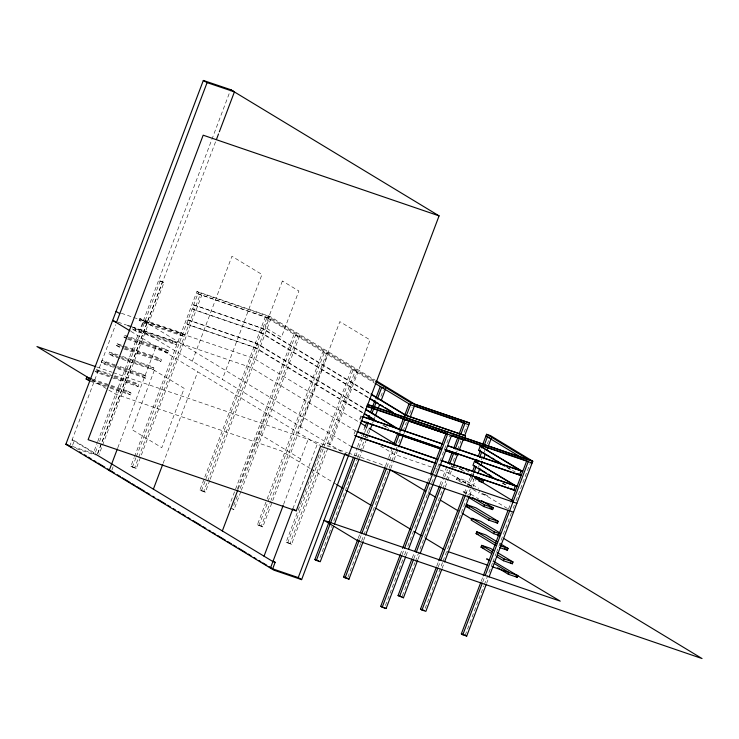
<?xml version="1.0" encoding="UTF-8"?>
<svg xmlns="http://www.w3.org/2000/svg" width="739" height="739" viewBox="0 0 739 739"><rect width="100%" height="100%" fill="white"/><g stroke="black" fill="none" stroke-linecap="round" stroke-linejoin="round"><path stroke-width="0.55" stroke-dasharray="3.69 2.77" d="M114.794 375.745L135.219 382.682L138.821 384.807L138.147 386.58L97.299 372.715L97.973 370.941L95.266 369.343M113.464 367.255L104.864 364.336L101.271 362.212L101.936 360.438L116.984 365.546M69.632 446.393L115.635 324.67M72.561 445.294L74.325 440.638L72.099 439.881L94.306 453.376M104.864 364.336L105.538 362.563L101.936 360.438M122.406 356.438L150.359 365.925L153.961 368.05L153.287 369.833L112.439 355.958L108.836 353.842L109.511 352.06L118.111 354.979M112.439 355.958L113.113 354.184L109.511 352.06M117.076 343.681L120.679 345.806L120.004 347.589L116.402 345.464L117.076 343.681L157.924 357.556L161.527 359.671L160.853 361.454L122.157 348.318M126.674 338.674L123.976 337.086L124.651 335.303L127.875 336.402M135.145 330.832L135.819 329.058L132.216 326.934L173.065 340.799L176.667 342.924L175.993 344.697L135.145 330.832L131.542 328.707L172.39 342.573L175.993 344.697M139.117 320.329L139.782 318.555L180.63 332.421L184.233 334.545L183.558 336.319L142.71 322.453L139.117 320.329L179.965 334.204L183.558 336.319M96.033 455.085L93.216 453.45L97.289 442.661M97.687 441.626L230.67 89.678M95.507 452.194L97.945 445.746M99.571 441.451L160.095 281.263L158.617 280.367L162.506 281.698L163.993 282.594L98.989 454.605M97.511 453.709L162.506 281.698M97.788 453.469L215.668 141.509M127.644 391.06L131.246 393.185L130.581 394.959L126.979 392.834L127.644 391.06L110.453 385.222M138.147 386.58L134.544 384.465L135.219 382.682M142.784 374.303L146.387 376.428L145.712 378.211L142.11 376.086L142.784 374.303L118.064 365.916M117.787 447.797L156.031 346.582M153.287 369.833L149.684 367.708L150.359 365.925M111.801 470.3L113.206 466.568M160.853 361.454L157.25 359.33L157.924 357.556M165.49 349.178L169.092 351.302L168.427 353.076L164.825 350.951L165.49 349.178L128.946 336.762M172.39 342.573L173.065 340.799M179.965 334.204L180.63 332.421M136.244 468.554L134.766 467.658L200.167 294.584L201.645 295.48L136.244 468.554L130.877 466.327L134.119 457.727M134.526 456.656L196.943 291.471L269.901 316.421L375.19 380.169M132.355 467.224L136.013 457.552M136.419 456.48L198.431 292.367L196.943 291.471M188.676 320.246L257.735 343.866L256.165 348.014L187.106 324.403L188.676 320.246L188.039 319.867L257.098 343.487L364.355 408.427M194.357 305.207L263.417 328.827L261.855 332.975L192.787 309.355L194.357 305.207L193.72 304.828L262.788 328.439L370.036 393.379M192.288 361.214L231.935 256.294L261.976 274.483L222.328 379.403M163.134 463.344L197.71 371.819M209.774 480.35L205.313 492.174L201.414 490.844L199.936 489.948L204.407 478.124M204.814 477.052L265.338 316.865L374.073 382.7M201.414 490.844L267.49 315.987L269.901 316.421L207.483 481.606M205.313 492.174L203.825 491.278L207.077 482.678M210.181 479.278L270.714 319.091L196.278 293.244L269.227 318.195L374.516 381.943M228.665 507.342L294.076 334.268L297.965 335.598L239.87 489.329M237.459 488.895L295.554 335.164L299.443 336.494L241.357 490.225M238.263 488.821L266.687 413.581M233.783 505.448L237.838 494.705M230.152 508.238L234.041 509.577L240.951 491.296M258.881 525.641L324.282 352.558L328.181 353.889L262.77 526.972L257.403 524.745L266.742 500.017M267.148 498.945L322.804 351.662L326.693 352.993L271.047 500.275M262.77 526.972L261.292 526.076L270.64 501.347M300.191 426.542L339.838 321.631L370.091 339.949L330.453 444.86M283.61 504.331L308.375 438.818M292.847 508.811L317.262 444.194L320.467 445.294M327.663 448.684L291.508 544.366L286.132 542.14L307.258 486.234M307.664 485.163L317.41 459.362M317.816 458.282L351.533 369.057L355.431 370.387L326.989 445.645M287.619 543.036L353.02 369.953L356.909 371.283L328.07 447.612M291.508 544.366L290.03 543.47L325.363 449.94M354.018 434.107L355.191 430.994L355.828 431.373L355.043 433.451M353.861 456.332L357.113 447.732M357.519 446.652L361.177 436.98M361.583 435.908L364.835 427.308M355.755 456.157L358.6 448.628M359.006 447.557L362.655 437.876M363.061 436.804L364.281 433.581M364.687 432.5L366.313 428.204M319.978 557.64L331.756 526.464M333.788 521.087L357.353 458.734M357.759 457.663L365.066 438.31M365.472 437.239L366.692 434.015M367.098 432.934L368.724 428.638M380.908 396.381L383.347 389.933M359.237 458.559L362.489 449.959M362.895 448.887L366.553 439.206M366.96 438.135L368.17 434.911M368.576 433.83L369.796 430.606M372.641 423.087L373.86 419.854M374.267 418.782L375.079 416.63M358.221 538.232L359.847 533.928M385.444 466.198L388.289 458.679M388.696 457.598L392.344 447.926M398.949 432.352L399.734 430.283M359.708 539.128L361.334 534.824M386.922 467.103L388.954 461.727M389.361 460.646L393.019 450.975M399.984 432.546L400.769 430.467M347.893 577.187L391.365 462.161M391.772 461.081L397.046 447.104M398.672 442.809L400.704 437.433M403.143 430.985L406.395 422.385M409.646 413.785L412.085 407.328M363.597 540.458L365.223 536.154M390.811 468.434L393.656 460.905M394.063 459.834L398.533 448M403.817 434.024L404.621 431.881M400.242 554.703L402.672 548.246M427.863 481.597L430.301 475.149M402.127 554.518L404.159 549.142M385.444 605.481L402.912 559.257M404.538 554.952L406.164 550.657M407.78 546.352L428.5 491.527M428.906 490.456L431.345 483.999M431.752 482.927L435.003 474.327M435.41 473.256L449.626 435.622M406.016 555.848L408.048 550.472M412.288 557.936L414.32 552.56M439.917 484.83L442.753 477.302M443.16 476.23L446.818 466.558M413.775 558.832L415.798 553.456M441.395 485.726L444.241 478.207M444.647 477.126L447.492 469.607M402.367 595.819L414.967 562.49M415.373 561.418L445.839 480.784M446.245 479.713L449.894 470.032M450.3 468.96L451.52 465.736M453.146 461.432L455.584 454.984M455.991 453.912L457.21 450.688M457.617 449.608L460.868 441.007M464.12 432.407L466.549 425.96M418.071 559.09L419.697 554.786M445.284 487.056L447.317 481.68M447.723 480.609L453.007 466.632M462.235 482.983L456.388 479.435L457.062 477.662L465.958 480.701L478.632 488.377M471.131 486.022L465.284 482.475L465.958 480.701M436.749 566.139L438.375 561.834M464.369 493.033L466.401 487.657M466.808 486.585L470.059 477.985M438.227 567.035L440.259 561.658M465.856 493.929L471.537 478.881M473.163 474.577L473.976 472.433M425.202 608.317L442.67 562.093M443.077 561.021L460.951 513.716M461.358 512.644L466.642 498.668M467.048 497.587L470.29 488.987M470.697 487.916L473.948 479.315M478.419 467.491L479.232 465.339M481.265 459.963L483.297 454.587M483.703 453.515L484.923 450.291M487.352 443.834L488.571 440.61M442.125 568.365L444.148 562.989M469.745 495.259L472.591 487.74M472.997 486.659L475.436 480.211M470.207 496.017L470.882 494.243L461.986 491.195L468.812 495.333M484.784 494.289L487.712 496.054L478.817 493.015L479.491 491.241M481.237 581.187L482.863 576.882M508.46 509.162L510.898 502.705M482.724 582.083L484.35 577.787M465.228 635.198L483.916 585.741M484.322 584.669L492.442 563.164M492.848 562.093L496.1 553.493M496.506 552.412L511.536 512.635M513.162 508.34L514.381 505.116M516.007 500.811L530.223 463.187M486.613 583.413L488.645 578.037M266.816 317.761L269.227 318.195M72.431 446.439L93.216 453.45M76.191 448.61L93.696 454.522M139.782 318.555L143.384 320.68L184.233 334.545M135.819 329.058L176.667 342.924M128.244 337.427L169.092 351.302M123.976 337.086L127.2 338.176M128.272 338.545L164.825 350.951M127.579 339.21L168.427 353.076M120.679 345.806L123.903 346.905M124.974 347.265L161.527 359.671M116.402 345.464L123.93 348.014M125.002 348.383L157.25 359.33M113.113 354.184L153.961 368.05M108.836 353.842L119.589 357.491M120.66 357.852L149.684 367.708M105.538 362.563L116.291 366.211M117.362 366.572L146.387 376.428M101.271 362.212L116.319 367.329M117.39 367.689L142.11 376.086M117.769 368.715L145.712 378.211M96.523 369.546L110.49 374.285M97.973 370.941L113.021 376.049M114.092 376.41L138.821 384.807M94.777 370.96L109.825 376.068M114.12 377.527L134.544 384.465M92.172 379.015L109.372 384.853M92.551 380.04L131.246 393.185M91.507 380.797L126.979 392.834M89.733 381.093L105.853 386.571M110.157 388.03L130.581 394.959M198.431 292.367L267.49 315.987L374.747 380.927M160.095 281.263L163.993 282.594M351.792 446.864L143.384 320.68L253.994 358.507L359.283 422.255M121.39 313.271L143.837 320.948L140.475 329.843L131.921 326.915M118.028 322.167L126.581 325.086M453.441 466.568L460.36 468.932M431.345 467.048L394.303 454.374L380.53 446.042M435.705 468.535L438.966 469.653M440.056 470.022L448.776 473.006L468.397 484.886M456.388 479.435L465.284 482.475M96.864 367.043L112.106 372.253M113.196 372.622L347.395 452.721M348.485 453.09L381.158 464.268L385.111 466.66M130.877 466.327L134.766 467.658M199.936 489.948L203.825 491.278M257.403 524.745L261.292 526.076M286.132 542.14L290.03 543.47M143.384 320.68L147.144 322.851M124.651 335.303L127.348 336.901M95.497 371.652L97.299 372.715M507.527 467.371L515.305 472.082M506.825 467.39L512.663 470.919M261.116 327.876L370.341 394.007M368.475 397.536L261.218 332.596L192.149 308.976L192.787 309.355M259.546 332.023L368.77 398.155M502.816 483.001L508.644 486.53M502.114 483.02L506.982 485.957M465.903 470.106L473.708 474.835M255.435 342.914L363.671 408.445M461.33 469.524L464.258 471.297M458.965 468.249L463.907 471.242M451.464 465.893L455.363 468.258M471.944 478.29L473.893 479.472M362.794 412.574L255.537 347.635L186.468 324.015L187.106 324.403M384.437 425.682L389.361 428.657M253.865 347.062L363.089 413.193M382.765 425.11L388.677 428.685M457.062 477.662L472.664 487.103M482.133 493.199L508.617 509.236M472.969 489.477L478.817 493.015M470.882 494.243L478.678 498.964M355.93 431.142L250.641 367.394L140.031 329.566L343.496 452.758M363.8 435.908L368.715 438.892M131.043 331.451L318.952 445.22M259.075 433.738L300.755 458.965M310.177 468.489L280.7 450.633L115.617 394.173L108.725 390.007M311.165 469.08L332.781 482.17M333.769 482.77L336.716 484.553M92.015 379.892L107.746 389.416M232.563 508.672L234.041 509.577M74.325 440.638L94.601 452.97M154.34 370.322L131.939 429.599L161.776 447.658L184.177 388.381L154.34 370.322M282.39 281.014L264.913 327.248L281.42 337.243L298.889 291.009L282.39 281.014M360.872 415.955L359.311 420.103L359.939 420.482L361.51 416.334L360.872 415.955"/><path stroke-width="1.11" d="M89.733 381.093L86.13 378.968L86.805 377.195L91.1 378.654M203.327 80.449L65.873 444.222L273.827 570.129L301.623 579.635L439.077 215.862L230.67 89.678L203.327 80.449L207.086 82.629L234.429 91.858L219.344 131.801M207.086 82.629L116.448 322.509L112.688 320.338L130.073 330.869M216.49 139.357L218.522 133.953M117.381 448.869L109.224 470.466L110.702 470.974M153.37 489.181L162.728 464.415M222.337 530.944L237.847 489.902M264.026 556.181L283.203 505.411M292.847 508.811L270.446 568.079L298.242 577.584L301.623 579.635M273.162 561.132L275.139 562.324L272.673 568.845L268.747 566.462M439.077 215.862L203.179 135.191L88.126 439.687L296.228 510.852L320.643 446.245L513.522 512.21M298.242 577.584L345.048 453.7M333.649 526.288L320.236 561.76L316.347 560.43L314.869 559.534L353.454 457.404M364.835 427.308L366.867 421.932M368.087 418.708L369.306 415.475M370.516 412.251L374.987 400.427M375.8 398.275L380.271 386.451M316.347 560.43L354.942 458.3M366.313 428.204L368.345 422.828M369.565 419.604L370.378 417.452M372.003 413.147L376.068 402.404M377.278 399.18L381.749 387.347L383.698 388.012M334.453 524.136L358.831 459.63M370.202 429.535L372.234 424.158M375.486 415.558L377.518 410.182M378.331 408.03L379.55 404.806M381.176 400.51L385.638 388.677M363.191 541.53L348.974 579.164L345.085 577.824L343.598 576.928L357.815 539.304M360.253 532.856L385.037 467.279M393.564 444.702L397.628 433.95M399.254 429.655L403.318 418.902M403.993 416.935L404.778 414.856L465.45 435.77L463.88 439.917L450.781 435.437M404.944 414.597L409 403.854M446.411 433.95L403.845 419.392L405.415 415.244L371.329 394.598M345.085 577.824L359.302 540.2M361.74 533.752L386.515 468.175M395.051 445.599L399.513 433.775M400.732 430.551L404.796 419.798M365.629 535.082L390.404 469.505M398.94 446.929L403.411 435.105M405.027 430.8L408.685 421.128M410.311 416.824L414.376 406.081M405.609 556.929L386.109 608.53L382.22 607.199L380.742 606.303L400.242 554.703M402.672 548.246L427.456 482.669M430.708 474.069L446.144 433.22L366.636 406.025M382.22 607.199L401.72 555.599M404.566 548.07L447.622 434.116L446.144 433.22M408.455 549.4L451.511 435.447M417.664 560.162L403.448 597.786L398.072 595.56L411.882 559.007M414.727 551.488L439.511 485.902M448.037 463.335L452.102 452.582M453.728 448.277L457.792 437.525M459.002 434.301L463.473 422.477L464.96 423.373L460.896 434.126M399.55 596.456L413.369 559.903M416.205 552.384L440.989 486.807M449.515 464.231L453.986 452.397M455.206 449.173L459.676 437.349M420.103 553.714L444.878 488.137M453.413 465.561L457.875 453.737M459.095 450.504L463.159 439.76M464.785 435.456L469.514 422.93L411.152 402.967L375.735 381.518M441.867 460.803L517.023 486.502L474.512 461.21L472.951 465.358L498.225 480.664M504.885 466.207L478.632 450.319L480.202 446.162L522.704 471.464L447.548 445.765M441.719 569.436L425.876 611.365L421.978 610.035L420.5 609.139L436.343 567.21M438.781 560.762L463.556 495.185M470.466 476.914L471.279 474.761M472.498 471.537L474.53 466.161M476.156 461.857L476.969 459.704M478.188 456.48L480.618 450.033M481.431 447.88L486.576 434.283L490.465 435.613L532.782 461.228L489.052 576.965M421.978 610.035L437.821 568.106M440.666 560.587L465.45 495.01M471.944 477.81L472.757 475.657M473.976 472.433L476.008 467.057M477.634 462.753L478.447 460.609M479.666 457.376L481.699 452.009M483.324 447.705L487.38 436.952L489.329 437.617M444.555 561.917L469.339 496.34M475.842 479.14L476.655 476.988M477.865 473.764L479.897 468.387M481.117 465.164L482.336 461.94M483.555 458.707L485.181 454.411M486.807 450.106L487.62 447.963M488.433 445.811L491.278 438.282M466.244 506.52L466.909 504.737L475.805 507.785L498.234 521.364L497.559 523.138L488.664 520.099L466.244 506.52L469.21 507.536M477.606 477.191L483.454 480.738L482.789 482.512L478.835 481.163M500.238 533.133L480.729 521.328L471.842 518.279L471.168 520.062L493.597 533.641L499.527 535.664M481.606 500.737L493.31 507.822L492.636 509.596L483.74 506.557L484.414 504.774L472.711 497.689M495.592 545.41L476.092 533.604L476.766 531.821L485.662 534.86L497.356 541.946M488.664 520.099L489.338 518.316L466.909 504.737M491.74 553.64L481.015 547.146L481.689 545.364L490.585 548.403L493.504 550.176M493.597 533.641L494.262 531.858L471.842 518.279M486.207 584.494L466.706 636.094L462.817 634.764L461.339 633.868L480.83 582.258M483.269 575.81L508.053 510.233M511.305 501.633L526.741 460.785L528.219 461.681L485.163 575.635M462.817 634.764L482.318 583.154M497.412 552.541L513.014 561.982L512.339 563.765L503.444 560.725L504.118 558.943L497.292 554.813M499.509 547.516L507.416 550.222L508.081 548.44L500.285 543.719M492.063 566.684L517.937 575.524L517.263 577.307L508.367 574.268L509.042 572.485L494.419 563.626M68.062 444.961L65.873 444.222L71.12 446.901M69.632 446.393L71.822 447.132M86.13 378.968L88.274 379.698M469.514 422.93L411.152 402.967L406.422 415.494L371.024 393.979M415.069 405.923L464.101 422.69M468.849 424.703L410.487 404.75L375.061 383.301M405.415 415.244L465.45 435.77M367.301 404.251L532.782 461.228L367.699 404.778M451.584 435.077L525.651 460.406M367.024 406.552L532.108 463.011M403.217 419.004L445.783 433.562M452.333 435.798L463.88 439.917M127.653 325.456L130.858 326.555M478.632 450.319L490.022 456.776M363.052 416.694L442.559 443.89M448.01 445.746L522.067 471.076M362.6 416.704L442.107 443.899M361.482 420.842L440.989 448.037M445.349 449.524L520.496 475.223M361.029 420.861L440.536 448.046M444.896 449.534L521.134 475.611L518.215 473.847M397.527 434.042L441.192 448.979M445.552 450.467L458.198 454.956L445.1 450.476M440.73 448.989L398.164 434.43L392.612 431.068M357.371 431.733L436.878 458.928M441.238 460.388L516.385 486.114M356.919 431.752L437.516 459.307M354.711 435.511L435.308 463.076M439.668 464.563L514.815 490.271M355.348 435.899L434.855 463.085M440.296 464.951L515.452 490.65L513.503 489.477M474.567 477.699L483.454 480.738M351.792 446.864L516.875 503.314M95.774 366.664L36.95 346.554L91.026 379.292M484.414 504.774L493.31 507.822M489.338 518.316L498.234 521.364M494.262 531.858L500.192 533.891M476.092 533.604L478.068 534.279M500.183 545.742L508.081 548.44M481.015 547.146L483.98 548.153M504.118 558.943L513.014 561.982M489.578 559.922L486.613 558.906L489.541 560.679M493.532 561.27L560.254 601.149L324.024 520.358L357.842 540.837L702.05 658.551L503.592 538.389M447.871 551.562L487.749 565.206M314.869 559.534L318.758 560.864M343.598 576.928L346.517 577.926M398.072 595.56L400.991 596.558M420.5 609.139L424.389 610.469M275.139 562.324L272.913 561.557L95.266 453.968M380.742 606.303L386.109 608.53M461.339 633.868L464.258 634.866M230.67 89.678L234.429 91.858M116.041 311.442L119.801 313.622M86.805 377.195L90.398 379.31M486.576 434.283L527.406 459.002M485.902 436.056L521.873 457.838M376.169 380.761L413.563 403.402M480.202 446.162L521.032 470.891L519.471 475.038L517.522 473.865M491.971 457.949L494.881 459.713M496.83 460.896L501.689 463.833M474.512 461.21L515.351 485.929L513.781 490.077L511.841 488.904M370.442 398.727L378.313 403.485M380.28 404.676L383.236 406.468M385.204 407.66L393.074 412.427M369.759 398.746L396.326 414.838M400.261 417.221L403.845 419.392M474.614 465.93L476.563 467.103M478.502 468.286L486.28 472.988M488.23 474.17L491.149 475.934M365.343 409.018L399.781 429.867M461.025 467.159L462.974 468.341M365.639 409.637L397.129 428.703M468.711 474.152L470.771 475.399M474.697 477.773L512.958 500.94M364.761 413.766L374.599 419.724M396.243 432.832L399.199 434.615M364.078 413.794L377.851 422.126M360.272 422.847L365.195 425.83M369.13 428.214L394.709 443.696M489.708 507.822L492.636 509.596M468.138 497.107L483.74 506.557M495.61 521.956L497.559 523.138M390.044 469.644L425.59 491.167M428.555 492.959L435.465 497.144M440.398 500.137L458.171 510.889M462.124 513.282L471.999 519.258M497.67 534.805L499.647 535.997M504.488 548.449L507.416 550.222M476.766 531.821L496.266 543.627M345.473 453.958L348.438 455.751M510.39 562.582L512.339 563.765M481.689 545.364L492.414 551.857M496.617 556.587L503.444 560.725M515.314 576.124L517.263 577.307M497.643 567.774L508.367 574.268M336.716 484.553L342.61 488.119M346.545 490.502L371.117 505.374M376.031 508.349L410.422 529.179M414.357 531.563L421.239 535.729M425.165 538.103L443.843 549.41M293.688 509.319L296.228 510.852M401.961 596.89L403.448 597.786M465.228 635.198L466.706 636.094M347.487 578.258L348.974 579.164M111.45 471.223L114.397 473.015M117.344 474.798L120.3 476.581M122.268 477.773L130.129 482.539M132.096 483.731L135.043 485.514M137.011 486.705L144.872 491.463M146.839 492.654L149.786 494.437M152.742 496.229L154.71 497.421M157.656 499.204L165.518 503.961M167.485 505.153L170.432 506.945M173.388 508.728L175.346 509.919M178.302 511.702L180.27 512.894M182.228 514.085L185.184 515.868M188.131 517.651L190.099 518.843M193.045 520.635L200.906 525.392M202.874 526.584L205.83 528.367M208.777 530.159L210.744 531.341M212.712 532.533L215.659 534.325M217.626 535.507L225.487 540.274M227.455 541.465L231.39 543.849M233.348 545.031L236.304 546.823M238.272 548.015L246.133 552.772M248.101 553.964L251.048 555.746M253.994 557.539L255.962 558.721M258.909 560.513L260.876 561.705M262.844 562.887L266.779 565.27M79.581 451.852L81.512 453.025M84.412 454.79L86.343 455.963M88.274 457.136L91.165 458.901M94.065 460.656L95.996 461.838M97.927 463.011L104.689 467.113M107.58 468.877L109.511 470.05"/></g></svg>
